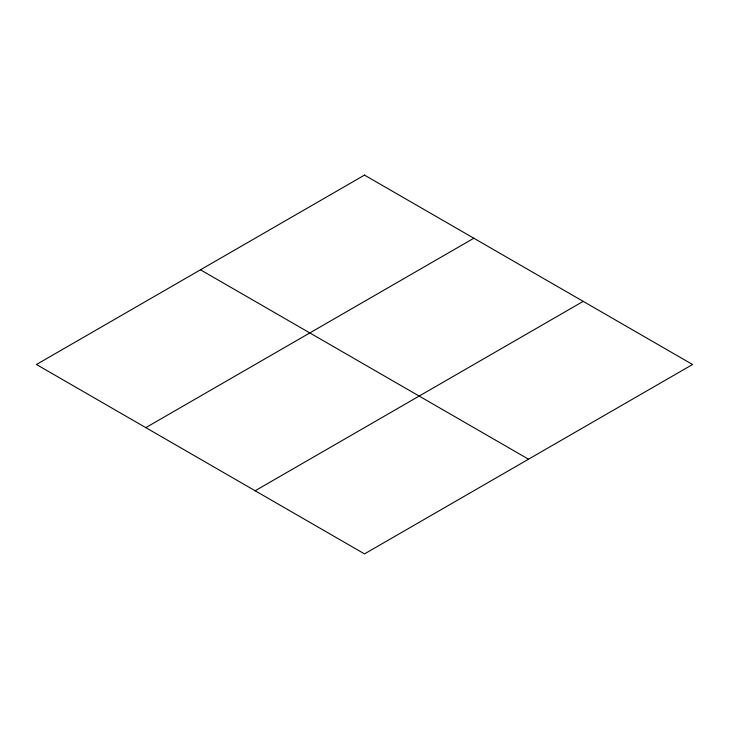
<?xml version="1.0" encoding="UTF-8"?>
<svg xmlns="http://www.w3.org/2000/svg" width="729" height="729" viewBox="0 0 729 729"><rect width="100%" height="100%" fill="white"/><g stroke="black" fill="none" stroke-linecap="round" stroke-linejoin="round"><path stroke-width="1.09" d="M145.8 427.631L473.85 238.237M255.15 490.763L583.2 301.369M200.475 269.803L528.525 459.197M364.5 175.106L36.45 364.5L364.5 553.894L692.55 364.5L364.5 175.106"/></g></svg>
